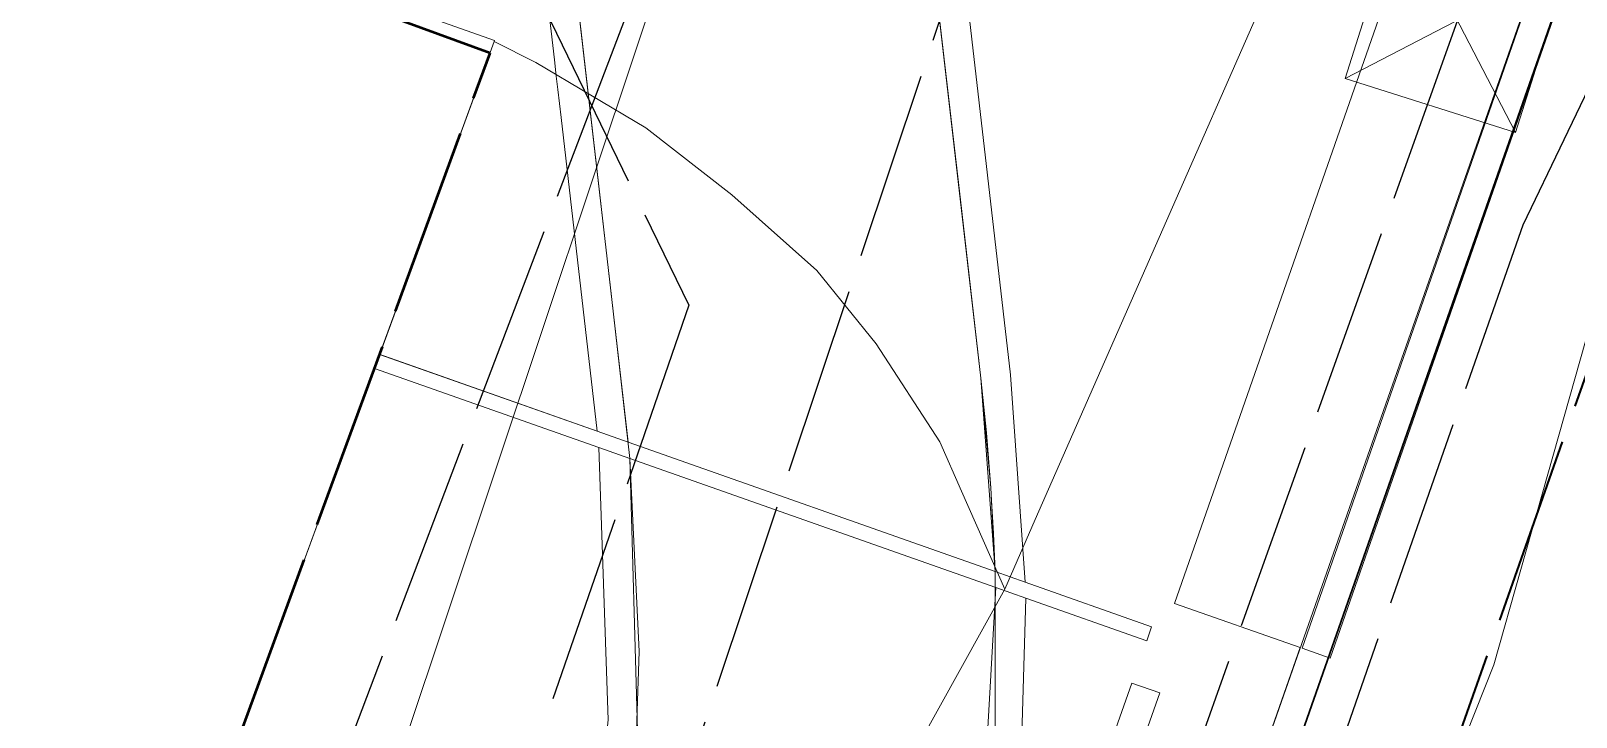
# Model space of a CAD drawing. Header units: metres. Extents: x 105014 to 106600, y 111320 to 118425.
# Drawn here: x 105895.13 to 105905.5, y 114678.04 to 114682.65 of the extents above; entities that cross this region are included whole.
import ezdxf

# ---------------------------------------------------------------- set-up
doc = ezdxf.new("R2010")
doc.units = ezdxf.units.M
doc.linetypes.add('DASHED', pattern=[1.524, 1.27, -0.254])
for name, color, linetype, lineweight in [('00-BASE-LIMITE', 7, 'DASHED', 50), ('00-BASE-UE', 42, 'DASHED', 25), ('10-PAV-CALZADA-MIXTA', 8, 'CONTINUOUS', 30), ('10-PAV-CICLORUTA', 76, 'CONTINUOUS', 18), ('10-PAV-SARDINEL', 252, 'CONTINUOUS', 13), ('20-EP-ZONA-DURA', 253, 'CONTINUOUS', 13), ('20-EP-ZONA-VERDE', 84, 'CONTINUOUS', 13), ('30-RED-ENEL-NODOS', 11, 'CONTINUOUS', 13), ('30-RED-ENEL-PROY', 1, 'DASHED', 25), ('30-RED-ETB-EXIST', 145, 'CONTINUOUS', 13), ('30-RED-MOVISTAR-PROY', 4, 'DASHED', 25), ('30-RED-VANTI-PROY', 2, 'DASHED', 25), ('35-RH-ACUE-MENOR-EXIST', 151, 'CONTINUOUS', 13), ('35-RH-ACUE-MENOR-PROY', 5, 'DASHED', 25), ('36-RH-SAN-COLECTOR-PROY', 6, 'DASHED', 35), ('60-PREDIAL-LOTE', 42, 'CONTINUOUS', 13)]:
    doc.layers.add(name, color=color, linetype=linetype, lineweight=lineweight)

# ---------------------------------------------------------------- blocks, each defined once
blk = doc.blocks.new('CAJA_ENEL')
for p, q in [((-0.6, -0.6), (0.6, 0.6)), ((-0.6, 0.6), (0.6, -0.6))]:
    blk.add_line(p, q)
blk.add_lwpolyline([(-0.6, -0.6), (0.6, -0.6), (0.6, 0.6), (-0.6, 0.6)], close=True)

msp = doc.modelspace()

# ---------------------------------------------------------------- linework, layer by layer
at = {"layer": '00-BASE-LIMITE'}
msp.add_lwpolyline([(105881.4203, 114660.5309), (105889.2531, 114657.7255), (105894.4305, 114672.1783), (105898.2113, 114682.4977), (105893.5141, 114684.2187)], dxfattribs=at)
at = {"layer": '00-BASE-UE'}
msp.add_lwpolyline([(105881.4203, 114660.5309), (105889.2531, 114657.7255), (105894.4305, 114672.1783), (105898.2113, 114682.4977), (105893.5141, 114684.2187)], dxfattribs=at)
at = {"layer": '10-PAV-CALZADA-MIXTA'}
msp.add_lwpolyline([(105889.8953, 114638.6424), (105897.3136, 114659.8152), (105901.2586, 114671.0744), (105905.9814, 114684.5545), (105906.5829, 114686.2735), (105907.2197, 114688.0969), (105907.8525, 114689.9149), (105908.4833, 114691.7349), (105909.1103, 114693.5539), (105909.7329, 114695.3721), (105910.3509, 114697.1899), (105910.9631, 114699.0073), (105911.5693, 114700.8247), (105912.1689, 114702.6419), (105912.7609, 114704.4595), (105913.3453, 114706.2773), (105913.9211, 114708.0957), (105914.4877, 114709.9147), (105915.0447, 114711.7347), (105915.5913, 114713.5555), (105916.1271, 114715.3775), (105916.6513, 114717.2005), (105916.9517, 114718.2817)], dxfattribs=at)
at = {"layer": '10-PAV-CICLORUTA'}
for points in [[(105901.1423, 114683.4825), (105901.3685, 114681.5125), (105901.5059, 114680.3153), (105901.5735, 114679.5796), (105901.6025, 114679.0165), (105901.6028, 114677.9291), (105901.4668, 114676.3052), (105901.115, 114674.4867), (105901.115, 114674.4867), (105900.8225, 114673.4593), (105900.8185, 114673.4607), (105900.7005, 114673.1107), (105896.2763, 114660.4181)], [(105895.7233, 114666.1233), (105898.4355, 114673.9043), (105898.5545, 114674.2595), (105898.6575, 114674.5956), (105898.8998, 114675.5498), (105899.0228, 114676.1919), (105899.1813, 114677.5518), (105899.2117, 114678.4808), (105899.1495, 114679.7759), (105899.0265, 114680.8635), (105898.9178, 114681.8166), (105898.7966, 114682.8706)]]:
    msp.add_lwpolyline(points, dxfattribs=at)
at = {"layer": '10-PAV-SARDINEL'}
for points in [[(105889.707, 114638.7097), (105897.1249, 114659.8813), (105901.0699, 114671.1405), (105905.7926, 114684.6206), (105906.3941, 114686.3395), (105907.0309, 114688.1627), (105907.6636, 114689.9805), (105908.2943, 114691.8003), (105908.9212, 114693.6189), (105909.5436, 114695.4367), (105910.1615, 114697.254), (105910.7735, 114699.0709), (105911.3794, 114700.8874), (105911.9789, 114702.7042), (105912.5706, 114704.5211), (105913.1548, 114706.3381), (105913.7303, 114708.1557), (105914.2966, 114709.9737), (105914.8533, 114711.7927), (105915.3996, 114713.6125), (105915.9351, 114715.4334), (105916.4589, 114717.2549), (105916.758, 114718.3317)], [(105916.9517, 114718.2817), (105916.6513, 114717.2005), (105916.1271, 114715.3775), (105915.5913, 114713.5555), (105915.0447, 114711.7347), (105914.4877, 114709.9147), (105913.9211, 114708.0957), (105913.3453, 114706.2773), (105912.7609, 114704.4595), (105912.1689, 114702.6419), (105911.5693, 114700.8247), (105910.9631, 114699.0073), (105910.3509, 114697.1899), (105909.7329, 114695.3721), (105909.1103, 114693.5539), (105908.4833, 114691.7349), (105907.8525, 114689.9149), (105907.2197, 114688.0969), (105906.5829, 114686.2735), (105905.9814, 114684.5545), (105901.2586, 114671.0744), (105897.3136, 114659.8152), (105889.8953, 114638.6424)]]:
    msp.add_lwpolyline(points, dxfattribs=at)
at = {"layer": '20-EP-ZONA-DURA'}
for points in [[(105898.5593, 114683.1859), (105898.6435, 114682.4525), (105898.6561, 114682.3423), (105898.6663, 114682.2537), (105898.6879, 114682.0661), (105898.9297, 114679.9595), (105897.4701, 114680.4745), (105898.2113, 114682.4977), (105893.5141, 114684.2187)], [(105904.6173, 114683.9875), (105902.8055, 114678.8019), (105903.6505, 114678.5065), (105901.8987, 114673.5037), (105901.7655, 114673.1265), (105901.0073, 114673.3941), (105900.8225, 114673.4593), (105900.8559, 114673.5535), (105900.9557, 114673.8365), (105901.1443, 114673.7699), (105902.7081, 114678.2021), (105902.5195, 114678.2687), (105901.5392, 114675.4903), (105901.7593, 114677.1573), (105901.8075, 114678.8381), (105902.6195, 114678.5515), (105902.6527, 114678.6459), (105901.8047, 114678.9451), (105901.7047, 114680.3381), (105901.3409, 114683.5053)]]:
    msp.add_lwpolyline(points, dxfattribs=at)
for points in [[(105898.3959, 114674.4216), (105895.6123, 114675.4039), (105897.4357, 114680.3807), (105898.9413, 114679.8495), (105899.0043, 114678.0211), (105898.8214, 114676.2008), (105898.3959, 114674.4216)], [(105901.5729, 114679.5796), (105901.5059, 114680.3153), (105901.5436, 114679.9478), (105901.5729, 114679.5796)], [(105901.6025, 114679.0165), (105901.5761, 114679.5289), (105901.5913, 114679.2728), (105901.6025, 114679.0165)]]:
    msp.add_lwpolyline(points, close=True, dxfattribs=at)
at = {"layer": '20-EP-ZONA-VERDE'}
for points in [[(105904.6373, 114697.2693), (105901.9747, 114689.4307), (105901.3292, 114686.503), (105901.3409, 114683.5053), (105901.7047, 114680.3381), (105901.8047, 114678.9451), (105901.6025, 114679.0165), (105901.5059, 114680.3153), (105901.1423, 114683.4825), (105901.1304, 114686.5241), (105901.7853, 114689.4949), (105904.4479, 114697.3337), (105904.6373, 114697.2693)], [(105899.768, 114691.0496), (105899.5129, 114690.2669), (105898.744, 114686.7797), (105898.7579, 114683.2087), (105899.1385, 114679.8857), (105898.9297, 114679.9595), (105898.6879, 114682.0661), (105898.6663, 114682.2537), (105898.6561, 114682.3423), (105898.6435, 114682.4525), (105898.5593, 114683.1859), (105898.5451, 114686.8), (105899.3231, 114690.3301), (105899.5779, 114691.1116), (105899.768, 114691.0496)], [(105907.4171, 114688.6641), (105903.8509, 114678.4351), (105903.6627, 114678.5027), (105907.2281, 114688.7295), (105907.4171, 114688.6641)], [(105898.9297, 114679.9595), (105899.1385, 114679.8857), (105901.6025, 114679.0165), (105901.8047, 114678.9451), (105902.6527, 114678.6459), (105902.6195, 114678.5515), (105901.8075, 114678.8381), (105901.6057, 114678.9093), (105899.1495, 114679.7759), (105898.9413, 114679.8495), (105897.4357, 114680.3807), (105897.4661, 114680.4759), (105898.9297, 114679.9595)], [(105899.1495, 114679.7759), (105899.202, 114677.9492), (105899.0126, 114676.1316), (105898.5847, 114674.3549), (105898.3959, 114674.4216), (105898.8214, 114676.2008), (105899.0043, 114678.0211), (105898.9413, 114679.8495), (105899.1495, 114679.7759)], [(105901.6057, 114678.9093), (105901.4524, 114676.2008), (105900.8493, 114673.5559), (105898.5847, 114674.3549), (105899.0126, 114676.1316), (105899.202, 114677.9492), (105899.1495, 114679.7759), (105901.6057, 114678.9093)], [(105901.8075, 114678.8381), (105901.7593, 114677.1573), (105901.5392, 114675.4903), (105900.9557, 114673.8365), (105900.8559, 114673.5535), (105900.8493, 114673.5559), (105901.4524, 114676.2008), (105901.6057, 114678.9093), (105901.8075, 114678.8381)], [(105902.7081, 114678.2021), (105901.1443, 114673.7699), (105900.9557, 114673.8365), (105901.5392, 114675.4903), (105902.5195, 114678.2687), (105902.7081, 114678.2021)]]:
    msp.add_lwpolyline(points, close=True, dxfattribs=at)
at = {"layer": '30-RED-ENEL-PROY'}
for points in [[(105890.5305, 114660.1731), (105899.9015, 114684.7853)], [(105904.7053, 114682.7185), (105901.1631, 114672.7923)]]:
    msp.add_lwpolyline(points, dxfattribs=at)
at = {"layer": '30-RED-ETB-EXIST'}
msp.add_lwpolyline([(105895.841, 114672.517), (105896.037, 114673.081), (105908.086, 114709.148)], dxfattribs=at)
at = {"layer": '30-RED-MOVISTAR-PROY'}
msp.add_lwpolyline([(105887.6591, 114642.1127), (105912.1241, 114715.3151), (105916.4516, 114756.2001)], dxfattribs=at)
at = {"layer": '30-RED-VANTI-PROY'}
msp.add_lwpolyline([(105879.1825, 114606.9824), (105879.5205, 114608.3011), (105888.1353, 114632.8463), (105890.0171, 114637.5905), (105890.7831, 114639.6375), (105894.0895, 114650.4197), (105897.1189, 114658.5953), (105898.2421, 114661.6289), (105899.1395, 114663.4719), (105900.1601, 114666.2085), (105901.2373, 114670.1757), (105905.1463, 114681.3453), (105906.1791, 114683.4917), (105906.9809, 114685.8009), (105908.0713, 114689.8605), (105910.0305, 114695.4263), (105911.5605, 114699.9915), (105912.7591, 114702.9497), (105913.8771, 114706.0869), (105915.0679, 114710.9519), (105918.0227, 114721.2339), (105920.9817, 114732.5925), (105921.5867, 114736.5505), (105921.8375, 114738.9008)], dxfattribs=at)
at = {"layer": '35-RH-ACUE-MENOR-EXIST'}
msp.add_lwpolyline([(105916.47, 114740.97), (105915.05, 114720.04), (105909.59, 114694.78), (105904.95, 114678.39), (105895.68, 114655.05)], dxfattribs=at)
at = {"layer": '35-RH-ACUE-MENOR-PROY'}
msp.add_lwpolyline([(105919.1032, 114816.3456), (105918.6763, 114759.2684), (105918.3564, 114756.308), (105918.2622, 114755.4133), (105916.8481, 114742.2491), (105916.6484, 114740.3895), (105916.4785, 114738.8081), (105913.2255, 114729.2295), (105905.9011, 114707.6623), (105897.9173, 114684.1534), (105899.5464, 114680.8043), (105891.2793, 114656.8825), (105891.0462, 114656.2059), (105887.9453, 114647.2324), (105881.7102, 114629.1887), (105881.307, 114626.2492), (105869.7933, 114594.6801), (105864.9284, 114583.8179), (105861.1542, 114573.0061), (105858.6831, 114565.9326), (105858.2178, 114564.4958), (105858.0017, 114563.4544), (105855.3717, 114550.7855), (105854.0168, 114544.2587)], dxfattribs=at)
at = {"layer": '36-RH-SAN-COLECTOR-PROY'}
msp.add_lwpolyline([(105909.9728, 114692.8224), (105894.1315, 114647.9218)], dxfattribs=at)
at = {"layer": '60-PREDIAL-LOTE'}
msp.add_lwpolyline([(105904.2538, 114684.7889), (105901.8718, 114679.3662), (105901.6661, 114678.8978), (105901.3763, 114679.5575), (105901.2312, 114679.888), (105900.8025, 114680.5468), (105900.4057, 114681.039), (105899.8352, 114681.5461), (105899.2562, 114681.9965), (105898.5189, 114682.4346), (105898.2394, 114682.5744), (105898.2419, 114682.5812), (105896.8983, 114683.0597)], dxfattribs=at)
msp.add_lwpolyline([(105898.9857, 114674.0643), (105897.4612, 114671.3153), (105894.4304, 114672.1783), (105895.2971, 114674.5439), (105895.8341, 114676.0094), (105897.6654, 114681.0076), (105898.2394, 114682.5744), (105898.5189, 114682.4346), (105899.2562, 114681.9965), (105899.8352, 114681.5461), (105900.4057, 114681.039), (105900.8025, 114680.5468), (105901.2312, 114679.888), (105901.3763, 114679.5575), (105901.6661, 114678.8978), (105898.9857, 114674.0643)], close=True, dxfattribs=at)

# ---------------------------------------------------------------- block references
at = {"layer": '30-RED-ENEL-NODOS', "rotation": 72.4}
msp.add_blockref('CAJA_ENEL', (105904.7052, 114682.7184), dxfattribs=at)

doc.saveas('drawing.dxf')
